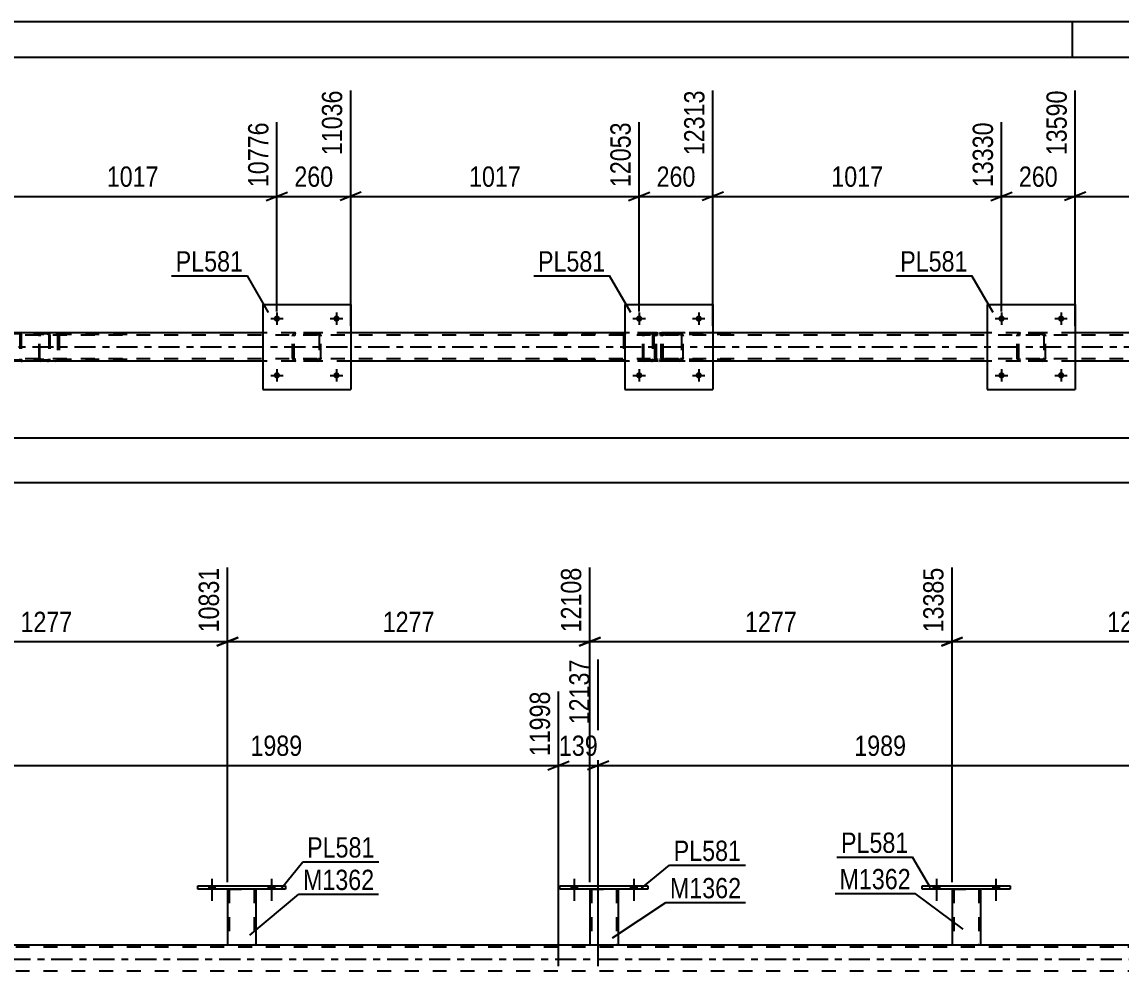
# Model space of a CAD drawing. Header units: millimetres. Extents: x 0 to 841, y 0 to 594.
# Drawn here: x 482.9 to 637.8, y 460.2 to 594 of the extents above; entities that cross this region are included whole.
import ezdxf

# ---------------------------------------------------------------- set-up
doc = ezdxf.new("R2010")
doc.units = ezdxf.units.MM
doc.linetypes.add('DXK_LINE_DOT2', pattern=[3.9198, 1.9599, -1.9599])
doc.linetypes.add('DXK_LINE_DOT3', pattern=[5.9187, 2.979, -0.9799, 0.9799, -0.9799])
doc.styles.add('Arial Narrow', font='ARIALN.TTF', dxfattribs={"height": 0.2})

# ---------------------------------------------------------------- blocks, each defined once
blk = doc.blocks.new('Unknown-318885291-1133')
at = {"color": 5, "linetype": 'Continuous'}
for p, q in [((841, 594), (0, 594)), ((631, 589), (631, 594)), ((836, 589), (5, 589))]:
    blk.add_line(p, q, dxfattribs=at)
blk = doc.blocks.new('Bolt-318885291-2888 - 2884')
at = {"linetype": 'Continuous'}
for points in [[(621.41, 544.17, -1), (620.53, 544.17, -1)], [(629.81, 544.17, -1), (628.93, 544.17, -1)]]:
    blk.add_hatch(color=1, dxfattribs=at).paths.add_polyline_path(points)
at = {"color": 1, "linetype": 'Continuous'}
for p, q in [((620.09, 544.17), (621.85, 544.17)), ((620.97, 545.05), (620.97, 543.29)), ((628.49, 544.17), (630.25, 544.17)), ((629.37, 545.05), (629.37, 543.29))]:
    blk.add_line(p, q, dxfattribs=at)
blk = doc.blocks.new('Bolt-318885291-2889 - 2884')
at = {"linetype": 'Continuous'}
for points in [[(621.41, 552.17, -1), (620.53, 552.17, -1)], [(629.81, 552.17, -1), (628.93, 552.17, -1)]]:
    blk.add_hatch(color=1, dxfattribs=at).paths.add_polyline_path(points)
at = {"color": 1, "linetype": 'Continuous'}
for p, q in [((620.09, 552.17), (621.85, 552.17)), ((620.97, 553.05), (620.97, 551.29)), ((628.49, 552.17), (630.25, 552.17)), ((629.37, 553.05), (629.37, 551.29))]:
    blk.add_line(p, q, dxfattribs=at)
blk = doc.blocks.new('Bolt-318885291-2896 - 2884')
at = {"linetype": 'Continuous'}
for points in [[(519.24, 544.17, -1), (518.36, 544.17, -1)], [(527.64, 544.17, -1), (526.76, 544.17, -1)]]:
    blk.add_hatch(color=1, dxfattribs=at).paths.add_polyline_path(points)
at = {"color": 1, "linetype": 'Continuous'}
for p, q in [((517.92, 544.17), (519.68, 544.17)), ((518.8, 545.05), (518.8, 543.29)), ((526.32, 544.17), (528.08, 544.17)), ((527.2, 545.05), (527.2, 543.29))]:
    blk.add_line(p, q, dxfattribs=at)
blk = doc.blocks.new('Bolt-318885291-2897 - 2884')
at = {"linetype": 'Continuous'}
for points in [[(519.24, 552.17, -1), (518.36, 552.17, -1)], [(527.64, 552.17, -1), (526.76, 552.17, -1)]]:
    blk.add_hatch(color=1, dxfattribs=at).paths.add_polyline_path(points)
at = {"color": 1, "linetype": 'Continuous'}
for p, q in [((517.92, 552.17), (519.68, 552.17)), ((518.8, 553.05), (518.8, 551.29)), ((526.32, 552.17), (528.08, 552.17)), ((527.2, 553.05), (527.2, 551.29))]:
    blk.add_line(p, q, dxfattribs=at)
blk = doc.blocks.new('Part-318885291-2978 - 2884')
at = {"color": 2, "linetype": 'Continuous'}
for p, q in [((516.8, 554.17), (516.8, 542.17)), ((516.8, 554.17), (529.2, 554.17)), ((529.2, 554.17), (529.2, 542.17)), ((516.8, 542.17), (529.2, 542.17))]:
    blk.add_line(p, q, dxfattribs=at)
blk = doc.blocks.new('Part-318885291-2979 - 2884')
at = {"color": 7, "linetype": 'DXK_LINE_DOT2'}
for p, q in [((572.38, 550.13), (572.56, 550.17)), ((572.56, 550.17), (572.38, 550.13)), ((575.6, 550.17), (572.56, 550.17)), ((575.6, 550.17), (575.79, 550.13)), ((575.79, 550.13), (575.6, 550.17)), ((572.08, 549.69), (572.12, 549.87)), ((572.12, 549.87), (572.08, 549.69)), ((572.08, 546.65), (572.08, 549.69)), ((572.32, 549.69), (572.34, 549.78)), ((572.32, 546.65), (572.32, 549.69)), ((572.34, 549.78), (572.39, 549.86)), ((572.39, 549.86), (572.47, 549.91)), ((572.47, 549.91), (572.56, 549.93)), ((575.6, 549.93), (572.56, 549.93)), ((575.6, 549.93), (575.7, 549.91)), ((575.7, 549.91), (575.77, 549.86)), ((575.77, 549.86), (575.83, 549.78)), ((575.83, 549.78), (575.84, 549.69)), ((575.84, 549.69), (575.84, 546.65)), ((576.05, 549.87), (576.08, 549.69)), ((576.08, 549.69), (576.05, 549.87)), ((576.08, 546.65), (576.08, 549.69)), ((572.12, 546.46), (572.08, 546.65)), ((572.08, 546.65), (572.12, 546.46)), ((572.34, 546.55), (572.32, 546.65)), ((572.39, 546.48), (572.34, 546.55)), ((572.56, 546.17), (572.38, 546.2)), ((572.38, 546.2), (572.56, 546.17)), ((572.47, 546.42), (572.39, 546.48)), ((572.56, 546.41), (572.47, 546.42)), ((575.6, 546.41), (572.56, 546.41)), ((575.6, 546.17), (572.56, 546.17)), ((575.7, 546.42), (575.6, 546.41)), ((575.79, 546.2), (575.6, 546.17)), ((575.6, 546.17), (575.79, 546.2)), ((575.77, 546.48), (575.7, 546.42)), ((575.83, 546.55), (575.77, 546.48)), ((575.84, 546.65), (575.83, 546.55)), ((576.08, 546.65), (576.05, 546.46)), ((576.05, 546.46), (576.08, 546.65))]:
    blk.add_line(p, q, dxfattribs=at)
at = {"color": 7, "linetype": 'DXK_LINE_DOT3'}
blk.add_line((574.08, 548.17), (574.08, 548.17), dxfattribs=at)
at = {"color": 7, "linetype": 'DXK_LINE_DOT2'}
for centre, start, end in [((572.56, 549.69), 112.5, 157.5), ((572.56, 549.69), 112.5, 157.5), ((575.6, 549.69), 22.5, 67.5), ((575.6, 549.69), 22.5, 67.5), ((572.56, 546.65), 202.5, 247.5), ((572.56, 546.65), 202.5, 247.5), ((575.6, 546.65), 292.5, 337.5), ((575.6, 546.65), 292.5, 337.5)]:
    blk.add_arc(centre, 0.48, start, end, dxfattribs=at)
blk = doc.blocks.new('Part-318885291-2984 - 2884')
at = {"color": 2, "linetype": 'Continuous'}
for p, q in [((567.88, 554.17), (567.88, 542.17)), ((567.88, 554.17), (580.28, 554.17)), ((580.28, 554.17), (580.28, 542.17)), ((567.88, 542.17), (580.28, 542.17))]:
    blk.add_line(p, q, dxfattribs=at)
blk = doc.blocks.new('Part-318885291-2985 - 2884')
at = {"color": 7, "linetype": 'DXK_LINE_DOT2'}
for p, q in [((623.46, 550.13), (623.65, 550.17)), ((623.65, 550.17), (623.46, 550.13)), ((626.69, 550.17), (623.65, 550.17)), ((626.69, 550.17), (626.87, 550.13)), ((626.87, 550.13), (626.69, 550.17)), ((623.17, 549.69), (623.2, 549.87)), ((623.2, 549.87), (623.17, 549.69)), ((623.17, 546.65), (623.17, 549.69)), ((623.41, 549.69), (623.42, 549.78)), ((623.41, 546.65), (623.41, 549.69)), ((623.42, 549.78), (623.48, 549.86)), ((623.48, 549.86), (623.55, 549.91)), ((623.55, 549.91), (623.65, 549.93)), ((626.69, 549.93), (623.65, 549.93)), ((626.69, 549.93), (626.78, 549.91)), ((626.78, 549.91), (626.86, 549.86)), ((626.86, 549.86), (626.91, 549.78)), ((626.91, 549.78), (626.93, 549.69)), ((626.93, 549.69), (626.93, 546.65)), ((627.13, 549.87), (627.17, 549.69)), ((627.17, 549.69), (627.13, 549.87)), ((627.17, 546.65), (627.17, 549.69)), ((623.2, 546.46), (623.17, 546.65)), ((623.17, 546.65), (623.2, 546.46)), ((623.42, 546.55), (623.41, 546.65)), ((623.48, 546.48), (623.42, 546.55)), ((623.65, 546.17), (623.46, 546.2)), ((623.46, 546.2), (623.65, 546.17)), ((623.55, 546.42), (623.48, 546.48)), ((623.65, 546.41), (623.55, 546.42)), ((626.69, 546.41), (623.65, 546.41)), ((626.69, 546.17), (623.65, 546.17)), ((626.78, 546.42), (626.69, 546.41)), ((626.87, 546.2), (626.69, 546.17)), ((626.69, 546.17), (626.87, 546.2)), ((626.86, 546.48), (626.78, 546.42)), ((626.91, 546.55), (626.86, 546.48)), ((626.93, 546.65), (626.91, 546.55)), ((627.17, 546.65), (627.13, 546.46)), ((627.13, 546.46), (627.17, 546.65))]:
    blk.add_line(p, q, dxfattribs=at)
at = {"color": 7, "linetype": 'DXK_LINE_DOT3'}
blk.add_line((625.17, 548.17), (625.17, 548.17), dxfattribs=at)
at = {"color": 7, "linetype": 'DXK_LINE_DOT2'}
for centre, start, end in [((623.65, 549.69), 112.5, 157.5), ((623.65, 549.69), 112.5, 157.5), ((626.69, 549.69), 22.5, 67.5), ((626.69, 549.69), 22.5, 67.5), ((623.65, 546.65), 202.5, 247.5), ((623.65, 546.65), 202.5, 247.5), ((626.69, 546.65), 292.5, 337.5), ((626.69, 546.65), 292.5, 337.5)]:
    blk.add_arc(centre, 0.48, start, end, dxfattribs=at)
blk = doc.blocks.new('Part-318885291-2927 - 2884')
at = {"color": 7, "linetype": 'DXK_LINE_DOT2'}
for p, q in [((521.3, 550.13), (521.48, 550.17)), ((521.48, 550.17), (521.3, 550.13)), ((524.52, 550.17), (521.48, 550.17)), ((524.52, 550.17), (524.71, 550.13)), ((524.71, 550.13), (524.52, 550.17)), ((521, 549.69), (521.04, 549.87)), ((521.04, 549.87), (521, 549.69)), ((521, 546.65), (521, 549.69)), ((521.24, 549.69), (521.26, 549.78)), ((521.24, 546.65), (521.24, 549.69)), ((521.26, 549.78), (521.31, 549.86)), ((521.31, 549.86), (521.39, 549.91)), ((521.39, 549.91), (521.48, 549.93)), ((524.52, 549.93), (521.48, 549.93)), ((524.52, 549.93), (524.62, 549.91)), ((524.62, 549.91), (524.69, 549.86)), ((524.69, 549.86), (524.75, 549.78)), ((524.75, 549.78), (524.76, 549.69)), ((524.76, 549.69), (524.76, 546.65)), ((524.97, 549.87), (525, 549.69)), ((525, 549.69), (524.97, 549.87)), ((525, 546.65), (525, 549.69)), ((521.04, 546.46), (521, 546.65)), ((521, 546.65), (521.04, 546.46)), ((521.26, 546.55), (521.24, 546.65)), ((521.31, 546.48), (521.26, 546.55)), ((521.48, 546.17), (521.3, 546.2)), ((521.3, 546.2), (521.48, 546.17)), ((521.39, 546.42), (521.31, 546.48)), ((521.48, 546.41), (521.39, 546.42)), ((524.52, 546.41), (521.48, 546.41)), ((524.52, 546.17), (521.48, 546.17)), ((524.62, 546.42), (524.52, 546.41)), ((524.71, 546.2), (524.52, 546.17)), ((524.52, 546.17), (524.71, 546.2)), ((524.69, 546.48), (524.62, 546.42)), ((524.75, 546.55), (524.69, 546.48)), ((524.76, 546.65), (524.75, 546.55)), ((525, 546.65), (524.97, 546.46)), ((524.97, 546.46), (525, 546.65))]:
    blk.add_line(p, q, dxfattribs=at)
at = {"color": 7, "linetype": 'DXK_LINE_DOT3'}
blk.add_line((523, 548.17), (523, 548.17), dxfattribs=at)
at = {"color": 7, "linetype": 'DXK_LINE_DOT2'}
for centre, start, end in [((521.48, 549.69), 112.5, 157.5), ((521.48, 549.69), 112.5, 157.5), ((524.52, 549.69), 22.5, 67.5), ((524.52, 549.69), 22.5, 67.5), ((521.48, 546.65), 202.5, 247.5), ((521.48, 546.65), 202.5, 247.5), ((524.52, 546.65), 292.5, 337.5), ((524.52, 546.65), 292.5, 337.5)]:
    blk.add_arc(centre, 0.48, start, end, dxfattribs=at)
blk = doc.blocks.new('Bolt-318885291-2936 - 2884')
at = {"linetype": 'Continuous'}
for points in [[(570.32, 544.17, -1), (569.44, 544.17, -1)], [(578.72, 544.17, -1), (577.84, 544.17, -1)]]:
    blk.add_hatch(color=1, dxfattribs=at).paths.add_polyline_path(points)
at = {"color": 1, "linetype": 'Continuous'}
for p, q in [((569, 544.17), (570.76, 544.17)), ((569.88, 545.05), (569.88, 543.29)), ((577.4, 544.17), (579.16, 544.17)), ((578.28, 545.05), (578.28, 543.29))]:
    blk.add_line(p, q, dxfattribs=at)
blk = doc.blocks.new('Bolt-318885291-2937 - 2884')
at = {"linetype": 'Continuous'}
for points in [[(570.32, 552.17, -1), (569.44, 552.17, -1)], [(578.72, 552.17, -1), (577.84, 552.17, -1)]]:
    blk.add_hatch(color=1, dxfattribs=at).paths.add_polyline_path(points)
at = {"color": 1, "linetype": 'Continuous'}
for p, q in [((569, 552.17), (570.76, 552.17)), ((569.88, 553.05), (569.88, 551.29)), ((577.4, 552.17), (579.16, 552.17)), ((578.28, 553.05), (578.28, 551.29))]:
    blk.add_line(p, q, dxfattribs=at)
blk = doc.blocks.new('Part-318885291-2990 - 2884')
at = {"color": 2, "linetype": 'Continuous'}
for p, q in [((618.97, 554.17), (618.97, 542.17)), ((618.97, 554.17), (631.37, 554.17)), ((631.37, 554.17), (631.37, 542.17)), ((618.97, 542.17), (631.37, 542.17))]:
    blk.add_line(p, q, dxfattribs=at)
blk = doc.blocks.new('Part-318885291-3001 - 2884')
at = {"color": 7, "linetype": 'DXK_LINE_DOT2'}
for p, q in [((486.46, 550.17), (471.13, 550.17)), ((482.89, 550.17), (482.76, 550.14)), ((486.59, 550.14), (486.46, 550.17)), ((486.46, 550.01), (471.13, 550.01)), ((482.57, 549.97), (482.55, 549.85)), ((482.55, 549.85), (482.55, 546.49)), ((482.72, 549.85), (482.73, 549.91)), ((482.72, 549.85), (482.72, 546.49)), ((482.73, 549.91), (482.77, 549.96)), ((482.77, 549.96), (482.82, 549.99)), ((482.82, 549.99), (482.89, 550.01)), ((486.46, 550.01), (486.53, 549.99)), ((486.53, 549.99), (486.55, 549.98)), ((486.55, 549.98), (486.58, 549.96)), ((486.58, 549.96), (486.62, 549.91)), ((486.62, 549.91), (486.63, 549.85)), ((486.63, 549.85), (486.63, 546.49)), ((486.8, 549.85), (486.78, 549.97)), ((486.8, 549.85), (486.8, 546.49)), ((486.46, 546.33), (471.13, 546.33)), ((486.46, 546.17), (471.13, 546.17)), ((482.55, 546.49), (482.57, 546.36)), ((482.73, 546.43), (482.72, 546.49)), ((482.77, 546.37), (482.73, 546.43)), ((482.76, 546.19), (482.89, 546.17)), ((482.77, 546.37), (482.8, 546.35)), ((482.8, 546.35), (482.82, 546.34)), ((482.82, 546.34), (482.89, 546.33)), ((486.53, 546.34), (486.46, 546.33)), ((486.46, 546.17), (486.59, 546.19)), ((486.58, 546.37), (486.53, 546.34)), ((486.62, 546.43), (486.58, 546.37)), ((486.63, 546.49), (486.62, 546.43)), ((486.78, 546.36), (486.8, 546.49))]:
    blk.add_line(p, q, dxfattribs=at)
for centre, start, end in [((482.88, 549.83), 110.7583, 155.68), ((486.48, 549.83), 24.32, 69.2417), ((482.88, 546.5), 204.32, 249.2417), ((486.48, 546.5), 290.7583, 335.68)]:
    blk.add_arc(centre, 0.331, start, end, dxfattribs=at)
blk = doc.blocks.new('Part-318885291-3010 - 2884')
at = {"color": 7, "linetype": 'DXK_LINE_DOT2'}
for p, q in [((570.66, 550.17), (570.56, 550.13)), ((582.82, 550.17), (570.66, 550.17)), ((571.94, 550.17), (571.94, 549.93)), ((572.95, 550.13), (572.75, 550.17)), ((570.41, 549.87), (570.39, 549.69)), ((570.39, 546.65), (570.39, 549.69)), ((570.47, 550.03), (570.41, 549.87)), ((570.56, 550.13), (570.47, 550.03)), ((570.53, 549.69), (570.54, 549.78)), ((570.53, 546.65), (570.53, 549.69)), ((570.54, 549.78), (570.57, 549.86)), ((570.57, 549.86), (570.61, 549.91)), ((570.61, 549.91), (570.66, 549.93)), ((582.82, 549.93), (570.66, 549.93)), ((572.75, 549.93), (572.85, 549.91)), ((572.85, 549.91), (572.93, 549.86)), ((572.93, 549.86), (572.99, 549.78)), ((572.99, 549.78), (573, 549.69)), ((573, 546.65), (573, 549.69)), ((573.23, 549.82), (573.22, 549.87)), ((573.26, 549.69), (573.23, 549.82)), ((573.26, 546.65), (573.26, 549.69)), ((570.39, 546.65), (570.41, 546.46)), ((570.41, 546.46), (570.47, 546.31)), ((570.47, 546.31), (570.56, 546.2)), ((570.54, 546.55), (570.53, 546.65)), ((570.57, 546.48), (570.54, 546.55)), ((570.56, 546.2), (570.66, 546.17)), ((570.61, 546.42), (570.57, 546.48)), ((570.66, 546.41), (570.61, 546.42)), ((582.82, 546.41), (570.66, 546.41)), ((582.82, 546.17), (570.66, 546.17)), ((571.94, 546.17), (571.94, 546.41)), ((572.85, 546.42), (572.75, 546.41)), ((572.75, 546.17), (572.95, 546.2)), ((572.93, 546.48), (572.85, 546.42)), ((572.99, 546.55), (572.93, 546.48)), ((573, 546.65), (572.99, 546.55)), ((573.22, 546.46), (573.26, 546.65))]:
    blk.add_line(p, q, dxfattribs=at)
for centre, start, end in [((572.77, 549.67), 23.8494, 68.8059), ((572.77, 546.66), 291.1941, 336.1506)]:
    blk.add_arc(centre, 0.492, start, end, dxfattribs=at)
blk = doc.blocks.new('Part-318885291-3014 - 2884')
at = {"color": 7, "linetype": 'DXK_LINE_DOT2'}
for p, q in [((571.6, 550.17), (556.27, 550.17)), ((568.02, 550.17), (567.89, 550.14)), ((571.73, 550.14), (571.6, 550.17)), ((571.6, 550.01), (556.27, 550.01)), ((567.71, 549.97), (567.68, 549.85)), ((567.68, 549.85), (567.68, 546.49)), ((567.85, 549.85), (567.86, 549.91)), ((567.85, 549.85), (567.85, 546.49)), ((567.86, 549.91), (567.9, 549.96)), ((567.9, 549.96), (567.96, 549.99)), ((567.96, 549.99), (568.02, 550.01)), ((571.6, 550.01), (571.66, 549.99)), ((571.66, 549.99), (571.72, 549.96)), ((571.72, 549.96), (571.75, 549.91)), ((571.75, 549.91), (571.77, 549.85)), ((571.77, 549.85), (571.77, 546.49)), ((571.94, 549.85), (571.91, 549.97)), ((571.94, 549.85), (571.94, 546.49)), ((571.6, 546.33), (556.27, 546.33)), ((571.6, 546.17), (556.27, 546.17)), ((567.68, 546.49), (567.71, 546.36)), ((567.86, 546.43), (567.85, 546.49)), ((567.9, 546.37), (567.86, 546.43)), ((567.89, 546.19), (568.02, 546.17)), ((567.96, 546.34), (567.9, 546.37)), ((568.02, 546.33), (567.96, 546.34)), ((571.66, 546.34), (571.6, 546.33)), ((571.6, 546.17), (571.73, 546.19)), ((571.72, 546.37), (571.66, 546.34)), ((571.75, 546.43), (571.72, 546.37)), ((571.77, 546.49), (571.75, 546.43)), ((571.91, 546.36), (571.94, 546.49))]:
    blk.add_line(p, q, dxfattribs=at)
for centre, start, end in [((568.01, 549.83), 110.7583, 155.68), ((571.61, 549.83), 24.32, 69.2417), ((568.01, 546.5), 204.32, 249.2417), ((571.61, 546.5), 290.7583, 335.68)]:
    blk.add_arc(centre, 0.331, start, end, dxfattribs=at)
blk = doc.blocks.new('Part-318885291-3041 - 2884')
at = {"color": 7, "linetype": 'DXK_LINE_DOT2'}
for p, q in [((485.53, 550.17), (485.42, 550.13)), ((497.68, 550.17), (485.53, 550.17)), ((486.8, 549.93), (486.8, 550.17)), ((487.81, 550.13), (487.62, 550.17)), ((485.28, 549.87), (485.26, 549.69)), ((485.26, 546.65), (485.26, 549.69)), ((485.34, 550.03), (485.28, 549.87)), ((485.42, 550.13), (485.34, 550.03)), ((485.39, 549.69), (485.4, 549.78)), ((485.39, 546.65), (485.39, 549.69)), ((485.4, 549.78), (485.43, 549.86)), ((485.43, 549.86), (485.48, 549.91)), ((485.48, 549.91), (485.53, 549.93)), ((497.68, 549.93), (485.53, 549.93)), ((487.62, 549.93), (487.72, 549.91)), ((487.72, 549.91), (487.8, 549.86)), ((487.8, 549.86), (487.85, 549.78)), ((487.85, 549.78), (487.87, 549.69)), ((487.87, 549.69), (487.87, 546.65)), ((488.1, 549.77), (488.08, 549.87)), ((488.12, 549.69), (488.1, 549.77)), ((488.12, 549.69), (488.12, 546.65)), ((485.26, 546.65), (485.28, 546.46)), ((485.28, 546.46), (485.34, 546.31)), ((485.34, 546.31), (485.42, 546.2)), ((485.4, 546.55), (485.39, 546.65)), ((485.43, 546.48), (485.4, 546.55)), ((485.42, 546.2), (485.53, 546.17)), ((485.48, 546.42), (485.43, 546.48)), ((485.53, 546.41), (485.48, 546.42)), ((497.68, 546.41), (485.53, 546.41)), ((497.68, 546.17), (485.53, 546.17)), ((486.8, 546.17), (486.8, 546.41)), ((487.72, 546.42), (487.62, 546.41)), ((487.62, 546.17), (487.81, 546.2)), ((487.8, 546.48), (487.72, 546.42)), ((487.85, 546.55), (487.8, 546.48)), ((487.87, 546.65), (487.85, 546.55)), ((488.08, 546.46), (488.1, 546.56)), ((488.1, 546.56), (488.12, 546.65))]:
    blk.add_line(p, q, dxfattribs=at)
for centre, start, end in [((487.63, 549.67), 23.8494, 68.8059), ((487.63, 546.66), 291.1941, 336.1506)]:
    blk.add_arc(centre, 0.492, start, end, dxfattribs=at)
blk = doc.blocks.new('Part-318885291-3088 - 2884')
at = {"color": 2, "linetype": 'Continuous'}
for p, q in [((516.8, 550.17), (478.12, 550.17)), ((567.88, 550.17), (529.2, 550.17)), ((618.97, 550.17), (580.28, 550.17)), ((670.05, 550.17), (631.37, 550.17)), ((516.8, 546.17), (478.12, 546.17)), ((567.88, 546.17), (529.2, 546.17)), ((618.97, 546.17), (580.28, 546.17)), ((670.05, 546.17), (631.37, 546.17))]:
    blk.add_line(p, q, dxfattribs=at)
at = {"color": 7, "linetype": 'DXK_LINE_DOT2'}
for p, q in [((529.2, 550.17), (516.8, 550.17)), ((580.28, 550.17), (567.88, 550.17)), ((631.37, 550.17), (618.97, 550.17)), ((751.81, 549.85), (87.78, 549.85)), ((751.81, 546.49), (87.78, 546.49)), ((529.2, 546.17), (516.8, 546.17)), ((580.28, 546.17), (567.88, 546.17)), ((631.37, 546.17), (618.97, 546.17))]:
    blk.add_line(p, q, dxfattribs=at)
at = {"color": 7, "linetype": 'DXK_LINE_DOT3'}
blk.add_line((87.78, 548.17), (751.81, 548.17), dxfattribs=at)
blk = doc.blocks.new('Part-318885291-3930 - 3904')
at = {"color": 2, "linetype": 'Continuous'}
blk.add_line((78.6, 463.85), (742.64, 463.85), dxfattribs=at)
at = {"color": 7, "linetype": 'DXK_LINE_DOT2'}
for p, q in [((742.64, 463.53), (78.6, 463.53)), ((742.64, 460.17), (78.6, 460.17))]:
    blk.add_line(p, q, dxfattribs=at)
at = {"color": 7, "linetype": 'DXK_LINE_DOT3'}
blk.add_line((78.6, 461.85), (742.64, 461.85), dxfattribs=at)
blk = doc.blocks.new('Part-318885291-4220 - 3904')
at = {"color": 2, "linetype": 'Continuous'}
for p, q in [((558.71, 472.17), (571.11, 472.17)), ((558.71, 471.69), (558.71, 472.17)), ((571.11, 471.69), (558.71, 471.69)), ((571.11, 472.17), (571.11, 471.69))]:
    blk.add_line(p, q, dxfattribs=at)
blk = doc.blocks.new('Bolt-318885291-4328 - 3904')
at = {"linetype": 'Continuous'}
for points in [[(560.27, 471.69), (561.15, 471.69), (561.15, 472.17), (560.27, 472.17)], [(568.67, 471.69), (569.55, 471.69), (569.55, 472.17), (568.67, 472.17)]]:
    blk.add_hatch(color=1, dxfattribs=at).paths.add_polyline_path(points)
at = {"color": 1, "linetype": 'Continuous'}
for p, q in [((560.71, 473.17), (560.71, 470.05)), ((569.11, 473.17), (569.11, 470.05)), ((560.27, 472.17), (560.27, 471.69)), ((561.15, 472.17), (561.15, 471.69)), ((568.67, 472.17), (568.67, 471.69)), ((569.55, 472.17), (569.55, 471.69))]:
    blk.add_line(p, q, dxfattribs=at)
blk = doc.blocks.new('Bolt-318885291-4168 - 3904')
at = {"linetype": 'Continuous'}
for points in [[(611.35, 471.69), (612.23, 471.69), (612.23, 472.17), (611.35, 472.17)], [(619.75, 471.69), (620.63, 471.69), (620.63, 472.17), (619.75, 472.17)]]:
    blk.add_hatch(color=1, dxfattribs=at).paths.add_polyline_path(points)
at = {"color": 1, "linetype": 'Continuous'}
for p, q in [((611.79, 473.17), (611.79, 470.05)), ((620.19, 473.17), (620.19, 470.05)), ((611.35, 472.17), (611.35, 471.69)), ((612.23, 472.17), (612.23, 471.69)), ((619.75, 472.17), (619.75, 471.69)), ((620.63, 472.17), (620.63, 471.69))]:
    blk.add_line(p, q, dxfattribs=at)
blk = doc.blocks.new('Part-318885291-4178 - 3904')
at = {"color": 2, "linetype": 'Continuous'}
for p, q in [((507.63, 472.17), (520.03, 472.17)), ((507.63, 471.69), (507.63, 472.17)), ((520.03, 471.69), (507.63, 471.69)), ((520.03, 472.17), (520.03, 471.69))]:
    blk.add_line(p, q, dxfattribs=at)
blk = doc.blocks.new('Part-318885291-4183 - 3904')
at = {"color": 2, "linetype": 'Continuous'}
for p, q in [((511.83, 471.69), (511.83, 463.85)), ((515.83, 471.69), (515.83, 463.85)), ((511.83, 463.85), (515.83, 463.85))]:
    blk.add_line(p, q, dxfattribs=at)
at = {"color": 7, "linetype": 'DXK_LINE_DOT2'}
for p, q in [((511.83, 471.69), (515.83, 471.69)), ((511.83, 471.69), (511.83, 471.69)), ((511.83, 471.69), (511.83, 471.69)), ((512.07, 471.69), (512.07, 463.85)), ((515.59, 471.69), (515.59, 463.85)), ((515.83, 471.69), (515.83, 471.69)), ((515.83, 471.69), (515.83, 471.69)), ((515.57, 463.85), (515.54, 463.85)), ((515.54, 463.85), (515.57, 463.85)), ((515.59, 463.85), (515.57, 463.85)), ((515.57, 463.85), (515.59, 463.85))]:
    blk.add_line(p, q, dxfattribs=at)
blk = doc.blocks.new('Part-318885291-4225 - 3904')
at = {"color": 2, "linetype": 'Continuous'}
for p, q in [((562.91, 471.69), (562.91, 463.85)), ((566.91, 471.69), (566.91, 463.85)), ((562.91, 463.85), (566.91, 463.85))]:
    blk.add_line(p, q, dxfattribs=at)
at = {"color": 7, "linetype": 'DXK_LINE_DOT2'}
for p, q in [((562.91, 471.69), (566.91, 471.69)), ((562.91, 471.69), (562.91, 471.69)), ((562.91, 471.69), (562.91, 471.69)), ((563.15, 471.69), (563.15, 463.85)), ((566.67, 471.69), (566.67, 463.85)), ((566.91, 471.69), (566.91, 471.69)), ((566.91, 471.69), (566.91, 471.69)), ((566.65, 463.85), (566.62, 463.85)), ((566.62, 463.85), (566.65, 463.85)), ((566.67, 463.85), (566.65, 463.85)), ((566.65, 463.85), (566.67, 463.85))]:
    blk.add_line(p, q, dxfattribs=at)
blk = doc.blocks.new('Part-318885291-4294 - 3904')
at = {"color": 2, "linetype": 'Continuous'}
for p, q in [((609.79, 472.17), (622.19, 472.17)), ((609.79, 471.69), (609.79, 472.17)), ((622.19, 471.69), (609.79, 471.69)), ((622.19, 472.17), (622.19, 471.69))]:
    blk.add_line(p, q, dxfattribs=at)
blk = doc.blocks.new('Part-318885291-4299 - 3904')
at = {"color": 2, "linetype": 'Continuous'}
for p, q in [((613.99, 471.69), (613.99, 463.85)), ((617.99, 471.69), (617.99, 463.85)), ((613.99, 463.85), (617.99, 463.85))]:
    blk.add_line(p, q, dxfattribs=at)
at = {"color": 7, "linetype": 'DXK_LINE_DOT2'}
for p, q in [((613.99, 471.69), (617.99, 471.69)), ((613.99, 471.69), (613.99, 471.69)), ((613.99, 471.69), (613.99, 471.69)), ((614.23, 471.69), (614.23, 463.85)), ((617.75, 471.69), (617.75, 463.85)), ((617.99, 471.69), (617.99, 471.69)), ((617.99, 471.69), (617.99, 471.69)), ((617.74, 463.85), (617.7, 463.85)), ((617.7, 463.85), (617.74, 463.85)), ((617.75, 463.85), (617.74, 463.85)), ((617.74, 463.85), (617.75, 463.85))]:
    blk.add_line(p, q, dxfattribs=at)
blk = doc.blocks.new('Bolt-318885291-4329 - 3904')
at = {"linetype": 'Continuous'}
for points in [[(560.27, 471.69), (561.15, 471.69), (561.15, 472.17), (560.27, 472.17)], [(568.67, 471.69), (569.55, 471.69), (569.55, 472.17), (568.67, 472.17)]]:
    blk.add_hatch(color=1, dxfattribs=at).paths.add_polyline_path(points)
at = {"color": 1, "linetype": 'Continuous'}
for p, q in [((560.71, 473.17), (560.71, 470.05)), ((569.11, 473.17), (569.11, 470.05)), ((560.27, 472.17), (560.27, 471.69)), ((561.15, 472.17), (561.15, 471.69)), ((568.67, 472.17), (568.67, 471.69)), ((569.55, 472.17), (569.55, 471.69))]:
    blk.add_line(p, q, dxfattribs=at)
blk = doc.blocks.new('Bolt-318885291-4330 - 3904')
at = {"linetype": 'Continuous'}
for points in [[(509.19, 471.69), (510.07, 471.69), (510.07, 472.17), (509.19, 472.17)], [(517.59, 471.69), (518.47, 471.69), (518.47, 472.17), (517.59, 472.17)]]:
    blk.add_hatch(color=1, dxfattribs=at).paths.add_polyline_path(points)
at = {"color": 1, "linetype": 'Continuous'}
for p, q in [((509.63, 473.17), (509.63, 470.05)), ((518.03, 473.17), (518.03, 470.05)), ((509.19, 472.17), (509.19, 471.69)), ((510.07, 472.17), (510.07, 471.69)), ((517.59, 472.17), (517.59, 471.69)), ((518.47, 472.17), (518.47, 471.69))]:
    blk.add_line(p, q, dxfattribs=at)
blk = doc.blocks.new('Bolt-318885291-4331 - 3904')
at = {"linetype": 'Continuous'}
for points in [[(509.19, 471.69), (510.07, 471.69), (510.07, 472.17), (509.19, 472.17)], [(517.59, 471.69), (518.47, 471.69), (518.47, 472.17), (517.59, 472.17)]]:
    blk.add_hatch(color=1, dxfattribs=at).paths.add_polyline_path(points)
at = {"color": 1, "linetype": 'Continuous'}
for p, q in [((509.63, 473.17), (509.63, 470.05)), ((518.03, 473.17), (518.03, 470.05)), ((509.19, 472.17), (509.19, 471.69)), ((510.07, 472.17), (510.07, 471.69)), ((517.59, 472.17), (517.59, 471.69)), ((518.47, 472.17), (518.47, 471.69))]:
    blk.add_line(p, q, dxfattribs=at)
blk = doc.blocks.new('Bolt-318885291-4339 - 3904')
at = {"linetype": 'Continuous'}
for points in [[(611.35, 471.69), (612.23, 471.69), (612.23, 472.17), (611.35, 472.17)], [(619.75, 471.69), (620.63, 471.69), (620.63, 472.17), (619.75, 472.17)]]:
    blk.add_hatch(color=1, dxfattribs=at).paths.add_polyline_path(points)
at = {"color": 1, "linetype": 'Continuous'}
for p, q in [((611.79, 473.17), (611.79, 470.05)), ((620.19, 473.17), (620.19, 470.05)), ((611.35, 472.17), (611.35, 471.69)), ((612.23, 472.17), (612.23, 471.69)), ((619.75, 472.17), (619.75, 471.69)), ((620.63, 472.17), (620.63, 471.69))]:
    blk.add_line(p, q, dxfattribs=at)
blk = doc.blocks.new('StraightDimension-318885291-3141 - 2884')
at = {"color": 7, "linetype": 'Continuous'}
blk.add_line((87.14, 529.08), (793.73, 529.08), dxfattribs=at)
blk = doc.blocks.new('StraightDimension-318885291-8439 - 2884')
at = {"color": 7, "linetype": 'Continuous'}
for p, q in [((529.2, 551.17), (529.2, 584.35)), ((569.88, 553.17), (569.88, 579.85)), ((530.7, 570.01), (527.7, 568.81)), ((529.2, 569.41), (569.88, 569.41)), ((568.38, 568.81), (571.38, 570.01))]:
    blk.add_line(p, q, dxfattribs=at)
at = {"color": 0, "linetype": 'Continuous'}
blk.add_wipeout([(569.28, 580.45), (565.08, 580.45), (565.08, 570.11), (569.28, 570.11)], dxfattribs=at)
at = {"color": 0}
blk.add_wipeout([(553.8, 570.16), (553.8, 574.36), (545.29, 574.36), (545.29, 570.16)], dxfattribs=at)
at = {"color": 3, "linetype": 'Continuous', "style": 'Arial Narrow'}
blk.add_text('12053', height=2.863, rotation=90.0002, dxfattribs=at).set_placement((568.68, 570.71))
at = {"color": 3, "style": 'Arial Narrow'}
blk.add_text('1017', height=2.863, dxfattribs=at).set_placement((545.89, 570.76))
blk = doc.blocks.new('StraightDimension-318885291-8440 - 2884')
at = {"color": 7, "linetype": 'Continuous'}
for p, q in [((529.2, 551.17), (529.2, 584.35)), ((518.8, 553.17), (518.8, 579.85)), ((517.3, 568.81), (520.3, 570.01)), ((518.8, 569.41), (529.2, 569.41)), ((530.7, 570.01), (527.7, 568.81))]:
    blk.add_line(p, q, dxfattribs=at)
at = {"color": 0}
blk.add_wipeout([(527.35, 570.16), (527.35, 574.36), (520.66, 574.36), (520.66, 570.16)], dxfattribs=at)
at = {"color": 3, "style": 'Arial Narrow'}
blk.add_text('260', height=2.863, dxfattribs=at).set_placement((521.26, 570.76))
at = {"color": 0, "linetype": 'Continuous'}
blk.add_wipeout([(528.6, 584.95), (524.4, 584.95), (524.4, 574.61), (528.6, 574.61)], dxfattribs=at)
at = {"color": 3, "linetype": 'Continuous', "style": 'Arial Narrow'}
blk.add_text('11036', height=2.863, rotation=90.0002, dxfattribs=at).set_placement((528, 575.21))
blk = doc.blocks.new('StraightDimension-318885291-8435 - 2884')
at = {"color": 7, "linetype": 'Continuous'}
for p, q in [((631.37, 551.17), (631.37, 584.35)), ((672.05, 553.17), (672.05, 579.85)), ((632.87, 570.01), (629.87, 568.81)), ((631.37, 569.41), (672.05, 569.41)), ((670.55, 568.81), (673.55, 570.01))]:
    blk.add_line(p, q, dxfattribs=at)
at = {"color": 0, "linetype": 'Continuous'}
blk.add_wipeout([(671.45, 580.45), (667.25, 580.45), (667.25, 570.11), (671.45, 570.11)], dxfattribs=at)
at = {"color": 0}
blk.add_wipeout([(655.96, 570.16), (655.96, 574.36), (647.45, 574.36), (647.45, 570.16)], dxfattribs=at)
at = {"color": 3, "linetype": 'Continuous', "style": 'Arial Narrow'}
blk.add_text('14607', height=2.863, rotation=90.0002, dxfattribs=at).set_placement((670.85, 570.71))
at = {"color": 3, "style": 'Arial Narrow'}
blk.add_text('1017', height=2.863, dxfattribs=at).set_placement((648.05, 570.76))
blk = doc.blocks.new('StraightDimension-318885291-8436 - 2884')
at = {"color": 7, "linetype": 'Continuous'}
for p, q in [((631.37, 551.17), (631.37, 584.35)), ((620.97, 553.17), (620.97, 579.85)), ((619.47, 568.81), (622.47, 570.01)), ((620.97, 569.41), (631.37, 569.41)), ((632.87, 570.01), (629.87, 568.81))]:
    blk.add_line(p, q, dxfattribs=at)
at = {"color": 0}
blk.add_wipeout([(629.51, 570.16), (629.51, 574.36), (622.82, 574.36), (622.82, 570.16)], dxfattribs=at)
at = {"color": 3, "style": 'Arial Narrow'}
blk.add_text('260', height=2.863, dxfattribs=at).set_placement((623.42, 570.76))
at = {"color": 0, "linetype": 'Continuous'}
blk.add_wipeout([(630.77, 584.95), (626.57, 584.95), (626.57, 574.61), (630.77, 574.61)], dxfattribs=at)
at = {"color": 3, "linetype": 'Continuous', "style": 'Arial Narrow'}
blk.add_text('13590', height=2.863, rotation=90.0002, dxfattribs=at).set_placement((630.17, 575.21))
blk = doc.blocks.new('StraightDimension-318885291-8437 - 2884')
at = {"color": 7, "linetype": 'Continuous'}
for p, q in [((580.28, 551.17), (580.28, 584.35)), ((620.97, 553.17), (620.97, 579.85)), ((581.78, 570.01), (578.78, 568.81)), ((580.28, 569.41), (620.97, 569.41)), ((619.47, 568.81), (622.47, 570.01))]:
    blk.add_line(p, q, dxfattribs=at)
at = {"color": 0, "linetype": 'Continuous'}
blk.add_wipeout([(620.37, 580.45), (616.17, 580.45), (616.17, 570.11), (620.37, 570.11)], dxfattribs=at)
at = {"color": 0}
blk.add_wipeout([(604.88, 570.16), (604.88, 574.36), (596.37, 574.36), (596.37, 570.16)], dxfattribs=at)
at = {"color": 3, "linetype": 'Continuous', "style": 'Arial Narrow'}
blk.add_text('13330', height=2.863, rotation=90.0002, dxfattribs=at).set_placement((619.77, 570.71))
at = {"color": 3, "style": 'Arial Narrow'}
blk.add_text('1017', height=2.863, dxfattribs=at).set_placement((596.97, 570.76))
blk = doc.blocks.new('StraightDimension-318885291-8438 - 2884')
at = {"color": 7, "linetype": 'Continuous'}
for p, q in [((580.28, 551.17), (580.28, 584.35)), ((569.88, 553.17), (569.88, 579.85)), ((568.38, 568.81), (571.38, 570.01)), ((569.88, 569.41), (580.28, 569.41)), ((581.78, 570.01), (578.78, 568.81))]:
    blk.add_line(p, q, dxfattribs=at)
at = {"color": 0}
blk.add_wipeout([(578.43, 570.16), (578.43, 574.36), (571.74, 574.36), (571.74, 570.16)], dxfattribs=at)
at = {"color": 3, "style": 'Arial Narrow'}
blk.add_text('260', height=2.863, dxfattribs=at).set_placement((572.34, 570.76))
at = {"color": 0, "linetype": 'Continuous'}
blk.add_wipeout([(579.68, 584.95), (575.48, 584.95), (575.48, 574.61), (579.68, 574.61)], dxfattribs=at)
at = {"color": 3, "linetype": 'Continuous', "style": 'Arial Narrow'}
blk.add_text('12313', height=2.863, rotation=90.0002, dxfattribs=at).set_placement((579.08, 575.21))
blk = doc.blocks.new('StraightDimension-318885291-8441 - 2884')
at = {"color": 7, "linetype": 'Continuous'}
for p, q in [((478.12, 551.17), (478.12, 582.52)), ((518.8, 553.17), (518.8, 579.85)), ((479.62, 570.01), (476.62, 568.81)), ((478.12, 569.41), (518.8, 569.41)), ((517.3, 568.81), (520.3, 570.01))]:
    blk.add_line(p, q, dxfattribs=at)
at = {"color": 0, "linetype": 'Continuous'}
blk.add_wipeout([(518.2, 580.45), (514, 580.45), (514, 570.11), (518.2, 570.11)], dxfattribs=at)
at = {"color": 0}
blk.add_wipeout([(502.72, 570.16), (502.72, 574.36), (494.21, 574.36), (494.21, 570.16)], dxfattribs=at)
at = {"color": 3, "linetype": 'Continuous', "style": 'Arial Narrow'}
blk.add_text('10776', height=2.863, rotation=90.0002, dxfattribs=at).set_placement((517.6, 570.71))
at = {"color": 3, "style": 'Arial Narrow'}
blk.add_text('1017', height=2.863, dxfattribs=at).set_placement((494.81, 570.76))
blk = doc.blocks.new('StraightDimension-318885291-9220 - 2884')
at = {"color": 7, "linetype": 'Continuous'}
blk.add_line((87.78, 535.34), (793.73, 535.34), dxfattribs=at)
blk = doc.blocks.new('StraightDimension-318885291-5227 - 3904')
at = {"color": 7, "linetype": 'Continuous'}
for p, q in [((564.08, 460.85), (564.08, 504.1)), ((643.64, 460.85), (643.64, 499.6)), ((565.58, 489.76), (562.58, 488.56)), ((642.14, 488.56), (645.14, 489.76)), ((564.08, 489.16), (643.64, 489.16))]:
    blk.add_line(p, q, dxfattribs=at)
at = {"color": 0, "linetype": 'Continuous'}
blk.add_wipeout([(643.04, 500.2), (638.84, 500.2), (638.84, 489.86), (643.04, 489.86)], dxfattribs=at)
at = {"color": 0}
blk.add_wipeout([(608.12, 489.91), (608.12, 494.11), (599.61, 494.11), (599.61, 489.91)], dxfattribs=at)
at = {"color": 3, "linetype": 'Continuous', "style": 'Arial Narrow'}
blk.add_text('14126', height=2.863, rotation=90.0002, dxfattribs=at).set_placement((642.44, 490.46))
at = {"color": 3, "style": 'Arial Narrow'}
blk.add_text('1989', height=2.863, dxfattribs=at).set_placement((600.21, 490.51))
blk = doc.blocks.new('StraightDimension-318885291-10248 - 3904')
at = {"color": 7, "linetype": 'Continuous'}
for p, q in [((511.83, 472.69), (511.83, 517.06)), ((562.91, 472.69), (562.91, 517.06)), ((513.33, 507.22), (510.33, 506.02)), ((561.41, 506.02), (564.41, 507.22)), ((511.83, 506.62), (562.91, 506.62))]:
    blk.add_line(p, q, dxfattribs=at)
at = {"color": 0, "linetype": 'Continuous'}
blk.add_wipeout([(562.31, 517.66), (558.11, 517.66), (558.11, 507.32), (562.31, 507.32)], dxfattribs=at)
at = {"color": 0}
blk.add_wipeout([(541.63, 507.37), (541.63, 511.57), (533.12, 511.57), (533.12, 507.37)], dxfattribs=at)
at = {"color": 3, "linetype": 'Continuous', "style": 'Arial Narrow'}
blk.add_text('12108', height=2.863, rotation=90.0002, dxfattribs=at).set_placement((561.71, 507.92))
at = {"color": 3, "style": 'Arial Narrow'}
blk.add_text('1277', height=2.863, dxfattribs=at).set_placement((533.72, 507.97))
blk = doc.blocks.new('StraightDimension-318885291-5251 - 3904')
at = {"color": 7, "linetype": 'Continuous'}
for p, q in [((564.08, 460.85), (564.08, 504.1)), ((558.51, 460.85), (558.51, 499.6)), ((557.01, 488.56), (560.01, 489.76)), ((565.58, 489.76), (562.58, 488.56)), ((558.51, 489.16), (564.08, 489.16))]:
    blk.add_line(p, q, dxfattribs=at)
at = {"color": 0}
blk.add_wipeout([(564.64, 489.91), (564.64, 494.11), (557.96, 494.11), (557.96, 489.91)], dxfattribs=at)
at = {"color": 3, "style": 'Arial Narrow'}
blk.add_text('139', height=2.863, dxfattribs=at).set_placement((558.56, 490.51))
at = {"color": 0, "linetype": 'Continuous'}
blk.add_wipeout([(563.48, 504.7), (559.28, 504.7), (559.28, 494.36), (563.48, 494.36)], dxfattribs=at)
at = {"color": 3, "linetype": 'Continuous', "style": 'Arial Narrow'}
blk.add_text('12137', height=2.863, rotation=90.0002, dxfattribs=at).set_placement((562.88, 494.96))
blk = doc.blocks.new('StraightDimension-318885291-5275 - 3904')
at = {"color": 7, "linetype": 'Continuous'}
for p, q in [((478.95, 460.85), (478.95, 504.1)), ((558.51, 460.85), (558.51, 499.6)), ((480.45, 489.76), (477.45, 488.56)), ((557.01, 488.56), (560.01, 489.76)), ((478.95, 489.16), (558.51, 489.16))]:
    blk.add_line(p, q, dxfattribs=at)
at = {"color": 0, "linetype": 'Continuous'}
blk.add_wipeout([(557.91, 500.2), (553.71, 500.2), (553.71, 489.86), (557.91, 489.86)], dxfattribs=at)
at = {"color": 0}
blk.add_wipeout([(522.99, 489.91), (522.99, 494.11), (514.47, 494.11), (514.47, 489.91)], dxfattribs=at)
at = {"color": 3, "linetype": 'Continuous', "style": 'Arial Narrow'}
blk.add_text('11998', height=2.863, rotation=90.0002, dxfattribs=at).set_placement((557.31, 490.46))
at = {"color": 3, "style": 'Arial Narrow'}
blk.add_text('1989', height=2.863, dxfattribs=at).set_placement((515.07, 490.51))
blk = doc.blocks.new('StraightDimension-318885291-10246 - 3904')
at = {"color": 7, "linetype": 'Continuous'}
for p, q in [((613.99, 472.69), (613.99, 517.06)), ((665.07, 472.69), (665.07, 517.06)), ((615.49, 507.22), (612.49, 506.02)), ((663.57, 506.02), (666.57, 507.22)), ((613.99, 506.62), (665.07, 506.62))]:
    blk.add_line(p, q, dxfattribs=at)
at = {"color": 0, "linetype": 'Continuous'}
blk.add_wipeout([(664.47, 517.66), (660.27, 517.66), (660.27, 507.32), (664.47, 507.32)], dxfattribs=at)
at = {"color": 0}
blk.add_wipeout([(643.79, 507.37), (643.79, 511.57), (635.28, 511.57), (635.28, 507.37)], dxfattribs=at)
at = {"color": 3, "linetype": 'Continuous', "style": 'Arial Narrow'}
blk.add_text('14662', height=2.863, rotation=90.0002, dxfattribs=at).set_placement((663.87, 507.92))
at = {"color": 3, "style": 'Arial Narrow'}
blk.add_text('1277', height=2.863, dxfattribs=at).set_placement((635.88, 507.97))
blk = doc.blocks.new('StraightDimension-318885291-10247 - 3904')
at = {"color": 7, "linetype": 'Continuous'}
for p, q in [((562.91, 472.69), (562.91, 517.06)), ((613.99, 472.69), (613.99, 517.06)), ((564.41, 507.22), (561.41, 506.02)), ((612.49, 506.02), (615.49, 507.22)), ((562.91, 506.62), (613.99, 506.62))]:
    blk.add_line(p, q, dxfattribs=at)
at = {"color": 0, "linetype": 'Continuous'}
blk.add_wipeout([(613.39, 517.66), (609.19, 517.66), (609.19, 507.32), (613.39, 507.32)], dxfattribs=at)
at = {"color": 0}
blk.add_wipeout([(592.71, 507.37), (592.71, 511.57), (584.2, 511.57), (584.2, 507.37)], dxfattribs=at)
at = {"color": 3, "linetype": 'Continuous', "style": 'Arial Narrow'}
blk.add_text('13385', height=2.863, rotation=90.0002, dxfattribs=at).set_placement((612.79, 507.92))
at = {"color": 3, "style": 'Arial Narrow'}
blk.add_text('1277', height=2.863, dxfattribs=at).set_placement((584.8, 507.97))
blk = doc.blocks.new('StraightDimension-318885291-10249 - 3904')
at = {"color": 7, "linetype": 'Continuous'}
for p, q in [((511.83, 472.69), (511.83, 517.06)), ((460.75, 472.69), (460.75, 515.24)), ((462.25, 507.22), (459.25, 506.02)), ((510.33, 506.02), (513.33, 507.22)), ((460.75, 506.62), (511.83, 506.62))]:
    blk.add_line(p, q, dxfattribs=at)
at = {"color": 0, "linetype": 'Continuous'}
blk.add_wipeout([(511.23, 517.66), (507.03, 517.66), (507.03, 507.32), (511.23, 507.32)], dxfattribs=at)
at = {"color": 0}
blk.add_wipeout([(490.55, 507.37), (490.55, 511.57), (482.04, 511.57), (482.04, 507.37)], dxfattribs=at)
at = {"color": 3, "linetype": 'Continuous', "style": 'Arial Narrow'}
blk.add_text('10831', height=2.863, rotation=90.0002, dxfattribs=at).set_placement((510.63, 507.92))
at = {"color": 3, "style": 'Arial Narrow'}
blk.add_text('1277', height=2.863, dxfattribs=at).set_placement((482.64, 507.97))
blk = doc.blocks.new('Mark-318885291-2974 - 2884')
at = {"color": 0}
blk.add_wipeout([(514.03, 558.81), (514.03, 561.81), (504.53, 561.81), (504.53, 558.81)], dxfattribs=at)
blk.add_wipeout([(514.03, 558.81), (514.03, 561.81), (504.53, 561.81), (504.53, 558.81)], dxfattribs=at)
at = {"color": 30, "linetype": 'Continuous'}
for p in [(503.93, 558.21), (517.63, 553.02)]:
    blk.add_line(p, (514.63, 558.21), dxfattribs=at)
at = {"color": 3, "style": 'Arial Narrow'}
blk.add_text('PL581', height=2.863, dxfattribs=at).set_placement((504.53, 558.81))
blk = doc.blocks.new('Mark-318885291-2980 - 2884')
at = {"color": 0}
blk.add_wipeout([(565.11, 558.81), (565.11, 561.81), (555.61, 561.81), (555.61, 558.81)], dxfattribs=at)
blk.add_wipeout([(565.11, 558.81), (565.11, 561.81), (555.61, 561.81), (555.61, 558.81)], dxfattribs=at)
at = {"color": 30, "linetype": 'Continuous'}
for p in [(555.01, 558.21), (568.71, 553.02)]:
    blk.add_line(p, (565.71, 558.21), dxfattribs=at)
at = {"color": 3, "style": 'Arial Narrow'}
blk.add_text('PL581', height=2.863, dxfattribs=at).set_placement((555.61, 558.81))
blk = doc.blocks.new('Mark-318885291-2986 - 2884')
at = {"color": 0}
blk.add_wipeout([(616.2, 558.81), (616.2, 561.81), (606.69, 561.81), (606.69, 558.81)], dxfattribs=at)
blk.add_wipeout([(616.2, 558.81), (616.2, 561.81), (606.69, 561.81), (606.69, 558.81)], dxfattribs=at)
at = {"color": 30, "linetype": 'Continuous'}
for p in [(606.09, 558.21), (619.8, 553.02)]:
    blk.add_line(p, (616.8, 558.21), dxfattribs=at)
at = {"color": 3, "style": 'Arial Narrow'}
blk.add_text('PL581', height=2.863, dxfattribs=at).set_placement((606.69, 558.81))
blk = doc.blocks.new('Mark-318885291-4179 - 3904')
at = {"color": 0}
blk.add_wipeout([(532.53, 471.59), (532.53, 474.59), (522.48, 474.59), (522.48, 471.59)], dxfattribs=at)
blk.add_wipeout([(532.53, 471.59), (532.53, 474.59), (522.48, 474.59), (522.48, 471.59)], dxfattribs=at)
at = {"color": 30, "linetype": 'Continuous'}
for p, q in [((515, 465.22), (521.88, 470.99)), ((521.88, 470.99), (533.13, 470.99))]:
    blk.add_line(p, q, dxfattribs=at)
at = {"color": 3, "style": 'Arial Narrow'}
blk.add_text('M1362', height=2.863, dxfattribs=at).set_placement((522.48, 471.59))
blk = doc.blocks.new('Mark-318885291-4221 - 3904')
at = {"color": 0}
blk.add_wipeout([(584.27, 470.43), (584.27, 473.43), (574.22, 473.43), (574.22, 470.43)], dxfattribs=at)
blk.add_wipeout([(584.27, 470.43), (584.27, 473.43), (574.22, 473.43), (574.22, 470.43)], dxfattribs=at)
at = {"color": 30, "linetype": 'Continuous'}
for p, q in [((566.14, 464.84), (573.62, 469.83)), ((573.62, 469.83), (584.87, 469.83))]:
    blk.add_line(p, q, dxfattribs=at)
at = {"color": 3, "style": 'Arial Narrow'}
blk.add_text('M1362', height=2.863, dxfattribs=at).set_placement((574.22, 470.43))
blk = doc.blocks.new('Mark-318885291-4174 - 3904')
at = {"color": 0}
blk.add_wipeout([(532.56, 476.17), (532.56, 479.17), (523.06, 479.17), (523.06, 476.17)], dxfattribs=at)
blk.add_wipeout([(532.56, 476.17), (532.56, 479.17), (523.06, 479.17), (523.06, 476.17)], dxfattribs=at)
at = {"color": 30, "linetype": 'Continuous'}
for p, q in [((519.46, 471.85), (522.46, 475.57)), ((522.46, 475.57), (533.16, 475.57))]:
    blk.add_line(p, q, dxfattribs=at)
at = {"color": 3, "style": 'Arial Narrow'}
blk.add_text('PL581', height=2.863, dxfattribs=at).set_placement((523.06, 476.17))
blk = doc.blocks.new('Mark-318885291-4216 - 3904')
at = {"color": 0}
blk.add_wipeout([(584.25, 475.69), (584.25, 478.69), (574.75, 478.69), (574.75, 475.69)], dxfattribs=at)
blk.add_wipeout([(584.25, 475.69), (584.25, 478.69), (574.75, 478.69), (574.75, 475.69)], dxfattribs=at)
at = {"color": 30, "linetype": 'Continuous'}
for p, q in [((570.22, 471.83), (574.15, 475.09)), ((574.15, 475.09), (584.85, 475.09))]:
    blk.add_line(p, q, dxfattribs=at)
at = {"color": 3, "style": 'Arial Narrow'}
blk.add_text('PL581', height=2.863, dxfattribs=at).set_placement((574.75, 475.69))
blk = doc.blocks.new('Mark-318885291-4290 - 3904')
at = {"color": 0}
blk.add_wipeout([(607.84, 476.83), (607.84, 479.83), (598.34, 479.83), (598.34, 476.83)], dxfattribs=at)
blk.add_wipeout([(607.84, 476.83), (607.84, 479.83), (598.34, 479.83), (598.34, 476.83)], dxfattribs=at)
at = {"color": 30, "linetype": 'Continuous'}
for p in [(597.74, 476.23), (610.98, 471.91)]:
    blk.add_line(p, (608.44, 476.23), dxfattribs=at)
at = {"color": 3, "style": 'Arial Narrow'}
blk.add_text('PL581', height=2.863, dxfattribs=at).set_placement((598.34, 476.83))
blk = doc.blocks.new('Mark-318885291-4295 - 3904')
at = {"color": 0}
blk.add_wipeout([(608.18, 471.7), (608.18, 474.7), (598.13, 474.7), (598.13, 471.7)], dxfattribs=at)
blk.add_wipeout([(608.18, 471.7), (608.18, 474.7), (598.13, 474.7), (598.13, 471.7)], dxfattribs=at)
at = {"color": 30, "linetype": 'Continuous'}
for p in [(597.53, 471.1), (615.55, 466.06)]:
    blk.add_line(p, (608.78, 471.1), dxfattribs=at)
at = {"color": 3, "style": 'Arial Narrow'}
blk.add_text('M1362', height=2.863, dxfattribs=at).set_placement((598.13, 471.7))

msp = doc.modelspace()

# ---------------------------------------------------------------- block references
for name in ['Unknown-318885291-1133', 'Part-318885291-2978 - 2884', 'Part-318885291-2984 - 2884', 'Part-318885291-2990 - 2884', 'Part-318885291-3088 - 2884', 'Bolt-318885291-2897 - 2884', 'Bolt-318885291-2937 - 2884', 'Bolt-318885291-2889 - 2884', 'Part-318885291-3001 - 2884', 'Part-318885291-3041 - 2884', 'Part-318885291-2927 - 2884', 'Part-318885291-3014 - 2884', 'Part-318885291-3010 - 2884', 'Part-318885291-2979 - 2884', 'Part-318885291-2985 - 2884', 'Bolt-318885291-2896 - 2884', 'Bolt-318885291-2936 - 2884', 'Bolt-318885291-2888 - 2884', 'Bolt-318885291-4330 - 3904', 'Bolt-318885291-4331 - 3904', 'Bolt-318885291-4328 - 3904', 'Bolt-318885291-4329 - 3904', 'Bolt-318885291-4168 - 3904', 'Bolt-318885291-4339 - 3904', 'Part-318885291-4178 - 3904', 'Part-318885291-4183 - 3904', 'Part-318885291-4220 - 3904', 'Part-318885291-4225 - 3904', 'Part-318885291-4294 - 3904', 'Part-318885291-4299 - 3904', 'Part-318885291-3930 - 3904']:
    msp.add_blockref(name, (0, 0))

# ---------------------------------------------------------------- next in the draw order: block references
for name in ['StraightDimension-318885291-8439 - 2884', 'StraightDimension-318885291-8435 - 2884', 'StraightDimension-318885291-3141 - 2884', 'StraightDimension-318885291-5227 - 3904']:
    msp.add_blockref(name, (0, 0))

# ---------------------------------------------------------------- next in the draw order: block references
for name in ['StraightDimension-318885291-8440 - 2884', 'StraightDimension-318885291-8436 - 2884', 'StraightDimension-318885291-9220 - 2884', 'StraightDimension-318885291-10248 - 3904', 'StraightDimension-318885291-10246 - 3904']:
    msp.add_blockref(name, (0, 0))

# ---------------------------------------------------------------- next in the draw order: block references
for name in ['StraightDimension-318885291-8437 - 2884', 'StraightDimension-318885291-8441 - 2884', 'StraightDimension-318885291-5251 - 3904']:
    msp.add_blockref(name, (0, 0))

# ---------------------------------------------------------------- next in the draw order: block references
for name in ['StraightDimension-318885291-8438 - 2884', 'Mark-318885291-2974 - 2884', 'Mark-318885291-2986 - 2884', 'StraightDimension-318885291-10247 - 3904', 'StraightDimension-318885291-5275 - 3904']:
    msp.add_blockref(name, (0, 0))

# ---------------------------------------------------------------- next in the draw order: block references
for name in ['Mark-318885291-2980 - 2884', 'StraightDimension-318885291-10249 - 3904', 'Mark-318885291-4290 - 3904', 'Mark-318885291-4179 - 3904', 'Mark-318885291-4221 - 3904']:
    msp.add_blockref(name, (0, 0))

# ---------------------------------------------------------------- next in the draw order: block references
for name in ['Mark-318885291-4174 - 3904', 'Mark-318885291-4216 - 3904', 'Mark-318885291-4295 - 3904']:
    msp.add_blockref(name, (0, 0))

doc.saveas('drawing.dxf')
